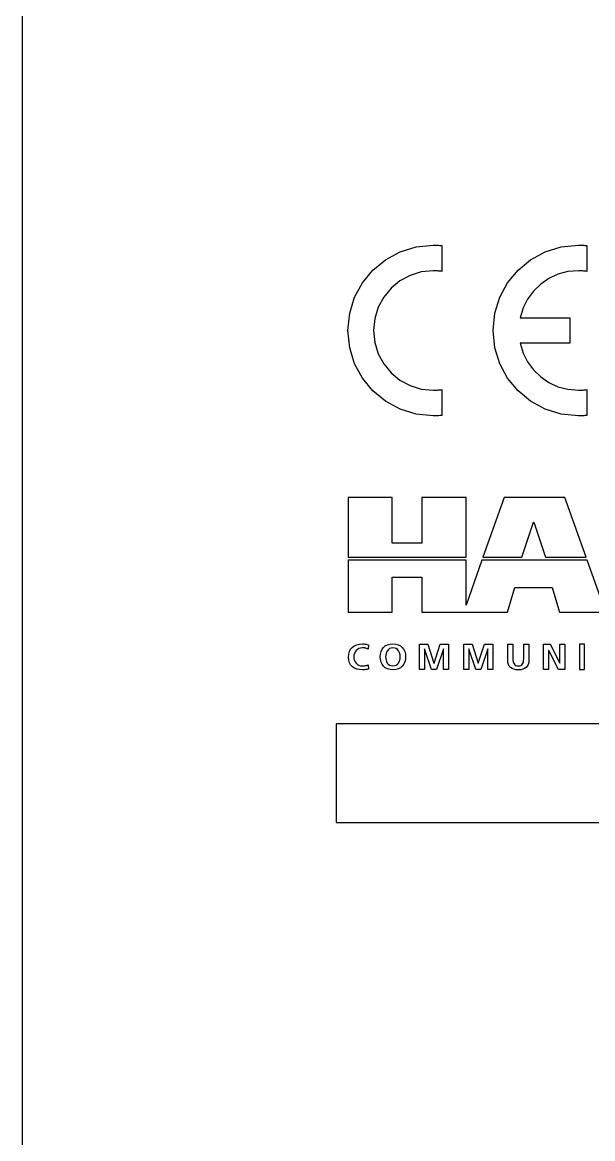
# Model space of a CAD drawing. Header units: metres. Extents: x 0 to 3575, y 0 to 842.
# Drawn here: x 0 to 103, y 420.9 to 622.5 of the extents above; entities that cross this region are included whole.
import ezdxf

# ---------------------------------------------------------------- set-up
doc = ezdxf.new("R2010")
doc.units = ezdxf.units.M
doc.layers.add('BORDER', color=2, linetype='Continuous')
doc.layers.add('SCHEMATICS', color=7, linetype='Continuous')

msp = doc.modelspace()

# ---------------------------------------------------------------- linework, layer by layer
at = {"layer": 'BORDER', "color": 2}
msp.add_lwpolyline([(0, 0), (595.28, 0), (595.28, 841.89), (0, 841.89), (0, 0)], dxfattribs=at)
at = {"layer": 'SCHEMATICS', "color": 7}
for p, q in [((75.77, 582.2), (75.77, 577.53)), ((101.98, 582.2), (101.98, 577.53)), ((89.9, 569.17), (98.9, 569.17)), ((98.9, 569.17), (98.9, 564.55)), ((98.9, 564.55), (89.9, 564.55)), ((75.77, 556.19), (75.77, 551.52)), ((101.98, 556.19), (101.98, 551.52)), ((66.83, 536.7), (58.85, 536.7)), ((58.85, 536.7), (58.85, 525.94)), ((66.83, 528.45), (66.83, 536.7)), ((80.15, 536.7), (72.17, 536.7)), ((72.17, 536.7), (72.17, 528.45)), ((80.15, 525.94), (80.15, 536.7)), ((87.01, 536.7), (83.21, 525.94)), ((98, 536.7), (87.01, 536.7)), ((101.86, 525.94), (98, 536.7)), ((90.2, 525.94), (92.34, 532.26)), ((92.34, 532.26), (92.4, 532.26)), ((92.4, 532.26), (94.51, 525.94)), ((72.17, 528.45), (66.83, 528.45)), ((58.85, 525.94), (80.15, 525.94)), ((80.15, 525.41), (58.85, 525.41)), ((58.85, 525.41), (58.85, 516)), ((83.02, 525.41), (80.15, 517.27)), ((80.15, 517.27), (80.15, 525.41)), ((102.05, 525.41), (83.02, 525.41)), ((83.21, 525.94), (90.2, 525.94)), ((94.51, 525.94), (101.86, 525.94)), ((104.7, 518), (102.05, 525.41)), ((66.83, 516), (66.83, 522.34)), ((66.83, 522.34), (72.17, 522.34)), ((72.17, 522.34), (72.17, 516)), ((87.66, 516), (88.94, 520.48)), ((88.94, 520.48), (95.68, 520.48)), ((95.68, 520.48), (97.05, 516)), ((58.85, 516), (66.83, 516)), ((72.17, 516), (79.71, 516)), ((79.71, 516), (80.15, 516)), ((80.15, 516), (87.66, 516)), ((97.05, 516), (104.7, 516)), ((62.52, 510.09), (62.46, 509.32)), ((71.75, 510.2), (73.25, 510.2)), ((71.75, 505.68), (71.75, 510.2)), ((73.25, 510.2), (74.36, 506.77)), ((74.38, 506.77), (75.49, 510.2)), ((75.49, 510.2), (76.99, 510.2)), ((76.99, 510.2), (76.99, 505.68)), ((79.73, 510.2), (81.23, 510.2)), ((79.73, 505.68), (79.73, 510.2)), ((81.23, 510.2), (82.35, 506.77)), ((82.36, 506.77), (83.47, 510.2)), ((83.47, 510.2), (84.97, 510.2)), ((84.97, 510.2), (84.97, 505.68)), ((87.68, 510.2), (88.62, 510.2)), ((87.68, 507.31), (87.68, 510.2)), ((88.62, 510.2), (88.62, 507.59)), ((90.56, 507.59), (90.56, 510.2)), ((90.56, 510.2), (91.5, 510.2)), ((91.5, 510.2), (91.5, 507.31)), ((94.17, 510.2), (95.32, 510.2)), ((94.17, 505.68), (94.17, 510.2)), ((95.32, 510.2), (97.1, 506.82)), ((97.11, 506.82), (97.11, 510.2)), ((97.11, 510.2), (98.01, 510.2)), ((98.01, 510.2), (98.01, 505.68)), ((101.56, 510.2), (100.63, 510.2)), ((100.63, 510.2), (100.63, 505.68)), ((101.56, 505.68), (101.56, 510.2)), ((72.66, 509.41), (72.65, 509.39)), ((72.65, 509.39), (72.65, 505.68)), ((73.92, 505.68), (72.66, 509.41)), ((76.08, 509.41), (74.82, 505.68)), ((76.09, 509.41), (76.08, 509.41)), ((76.09, 505.68), (76.09, 509.41)), ((80.65, 509.41), (80.63, 509.39)), ((80.63, 509.39), (80.63, 505.68)), ((81.9, 505.68), (80.65, 509.41)), ((84.06, 509.41), (82.8, 505.68)), ((84.07, 509.41), (84.06, 509.41)), ((84.07, 505.68), (84.07, 509.41)), ((95.08, 509.06), (95.06, 509.06)), ((95.06, 509.06), (95.06, 505.68)), ((96.86, 505.68), (95.08, 509.06)), ((62.49, 506.5), (62.53, 505.74)), ((74.36, 506.77), (74.38, 506.77)), ((82.35, 506.77), (82.36, 506.77)), ((97.1, 506.82), (97.11, 506.82)), ((72.65, 505.68), (71.75, 505.68)), ((74.82, 505.68), (73.92, 505.68)), ((76.99, 505.68), (76.09, 505.68)), ((80.63, 505.68), (79.73, 505.68)), ((82.8, 505.68), (81.9, 505.68)), ((84.97, 505.68), (84.07, 505.68)), ((95.06, 505.68), (94.17, 505.68)), ((98.01, 505.68), (96.86, 505.68)), ((100.63, 505.68), (101.56, 505.68))]:
    msp.add_line(p, q, dxfattribs=at)
for points in [[(58.82, 566.86), (59.13, 569.97), (60.03, 572.86), (61.45, 575.48), (63.33, 577.76), (65.61, 579.64), (68.23, 581.06), (71.13, 581.96), (74.23, 582.27)], [(74.23, 582.27), (74.43, 582.27), (74.62, 582.27), (74.81, 582.26), (75.01, 582.26), (75.2, 582.24), (75.39, 582.23), (75.58, 582.22), (75.77, 582.2)], [(85.02, 566.86), (85.34, 569.97), (86.23, 572.86), (87.66, 575.48), (89.54, 577.76), (91.82, 579.64), (94.44, 581.06), (97.33, 581.96), (100.44, 582.27)], [(100.44, 582.27), (100.63, 582.27), (100.83, 582.27), (101.02, 582.26), (101.22, 582.26), (101.41, 582.24), (101.6, 582.23), (101.79, 582.22), (101.98, 582.2)], [(74.23, 577.65), (72.06, 577.43), (70.03, 576.8), (68.2, 575.81), (66.6, 574.49), (65.28, 572.89), (64.29, 571.06), (63.66, 569.04), (63.44, 566.86)], [(75.77, 577.53), (75.58, 577.55), (75.39, 577.58), (75.2, 577.6), (75.01, 577.62), (74.82, 577.63), (74.62, 577.64), (74.43, 577.65), (74.23, 577.65)], [(100.44, 577.65), (98.55, 577.49), (96.76, 577.01), (95.12, 576.25), (93.63, 575.23), (92.34, 573.99), (91.27, 572.54), (90.45, 570.93), (89.9, 569.17)], [(101.98, 577.53), (101.79, 577.55), (101.6, 577.58), (101.41, 577.6), (101.22, 577.62), (101.03, 577.63), (100.83, 577.64), (100.64, 577.65), (100.44, 577.65)], [(74.23, 551.45), (71.13, 551.76), (68.23, 552.66), (65.61, 554.08), (63.33, 555.96), (61.45, 558.24), (60.03, 560.86), (59.13, 563.75), (58.82, 566.86)], [(63.44, 566.86), (63.66, 564.69), (64.29, 562.66), (65.28, 560.83), (66.6, 559.23), (68.2, 557.91), (70.03, 556.92), (72.06, 556.29), (74.23, 556.07)], [(100.44, 551.45), (97.33, 551.76), (94.44, 552.66), (91.82, 554.08), (89.54, 555.96), (87.66, 558.24), (86.23, 560.86), (85.34, 563.75), (85.02, 566.86)], [(89.9, 564.55), (90.45, 562.79), (91.27, 561.18), (92.34, 559.74), (93.63, 558.49), (95.12, 557.48), (96.76, 556.71), (98.55, 556.24), (100.44, 556.07)], [(74.23, 556.07), (74.43, 556.07), (74.62, 556.08), (74.82, 556.09), (75.01, 556.11), (75.2, 556.12), (75.39, 556.14), (75.58, 556.17), (75.77, 556.19)], [(100.44, 556.07), (100.64, 556.07), (100.83, 556.08), (101.03, 556.09), (101.22, 556.11), (101.41, 556.12), (101.6, 556.14), (101.79, 556.17), (101.98, 556.19)], [(75.77, 551.52), (75.58, 551.51), (75.39, 551.49), (75.2, 551.48), (75.01, 551.47), (74.81, 551.46), (74.62, 551.45), (74.43, 551.45), (74.23, 551.45)], [(101.98, 551.52), (101.79, 551.51), (101.6, 551.49), (101.41, 551.48), (101.22, 551.47), (101.02, 551.46), (100.83, 551.45), (100.63, 551.45), (100.44, 551.45)], [(58.9, 507.86), (58.95, 508.41), (59.08, 508.89), (59.29, 509.3), (59.59, 509.65), (59.96, 509.92), (60.4, 510.12), (60.9, 510.24), (61.47, 510.28)], [(61.47, 510.28), (61.59, 510.27), (61.71, 510.27), (61.85, 510.25), (61.98, 510.23), (62.12, 510.2), (62.26, 510.17), (62.39, 510.13), (62.52, 510.09)], [(64.65, 507.95), (64.69, 508.45), (64.8, 508.9), (64.99, 509.3), (65.24, 509.63), (65.57, 509.91), (65.96, 510.11), (66.42, 510.23), (66.94, 510.28)], [(66.94, 510.28), (67.46, 510.23), (67.92, 510.11), (68.31, 509.9), (68.64, 509.63), (68.9, 509.29), (69.08, 508.89), (69.2, 508.44), (69.23, 507.95)], [(61.45, 509.56), (61.1, 509.53), (60.79, 509.44), (60.53, 509.29), (60.3, 509.09), (60.12, 508.85), (59.99, 508.57), (59.91, 508.26), (59.88, 507.92)], [(59.88, 507.92), (59.91, 507.59), (59.99, 507.28), (60.12, 507.01), (60.3, 506.77), (60.53, 506.58), (60.8, 506.43), (61.11, 506.34), (61.47, 506.31)], [(62.46, 509.32), (62.33, 509.39), (62.2, 509.44), (62.07, 509.48), (61.94, 509.52), (61.82, 509.54), (61.7, 509.55), (61.57, 509.56), (61.45, 509.56)], [(66.94, 505.6), (66.42, 505.64), (65.95, 505.77), (65.56, 505.98), (65.24, 506.25), (64.98, 506.6), (64.8, 507), (64.69, 507.45), (64.65, 507.95)], [(66.94, 509.56), (66.62, 509.53), (66.35, 509.42), (66.12, 509.26), (65.94, 509.05), (65.8, 508.81), (65.71, 508.54), (65.65, 508.25), (65.63, 507.95)], [(65.63, 507.95), (65.65, 507.64), (65.7, 507.35), (65.79, 507.07), (65.93, 506.82), (66.11, 506.61), (66.34, 506.45), (66.61, 506.35), (66.94, 506.31)], [(68.26, 507.95), (68.24, 508.25), (68.18, 508.54), (68.09, 508.81), (67.95, 509.05), (67.77, 509.26), (67.54, 509.42), (67.27, 509.53), (66.94, 509.56)], [(66.94, 506.31), (67.28, 506.35), (67.55, 506.45), (67.78, 506.61), (67.96, 506.82), (68.09, 507.07), (68.19, 507.35), (68.24, 507.64), (68.26, 507.95)], [(69.23, 507.95), (69.2, 507.46), (69.08, 507.01), (68.9, 506.6), (68.64, 506.26), (68.32, 505.98), (67.93, 505.77), (67.47, 505.64), (66.94, 505.6)], [(61.47, 505.6), (60.92, 505.63), (60.43, 505.74), (59.99, 505.91), (59.62, 506.15), (59.31, 506.47), (59.09, 506.86), (58.95, 507.32), (58.9, 507.86)], [(61.47, 506.31), (61.61, 506.31), (61.75, 506.32), (61.89, 506.34), (62.03, 506.36), (62.17, 506.39), (62.29, 506.42), (62.4, 506.46), (62.49, 506.5)], [(89.59, 505.6), (89.17, 505.62), (88.79, 505.69), (88.46, 505.82), (88.19, 506), (87.97, 506.23), (87.81, 506.53), (87.72, 506.89), (87.68, 507.31)], [(88.62, 507.59), (88.63, 507.31), (88.67, 507.06), (88.74, 506.84), (88.84, 506.66), (88.97, 506.51), (89.14, 506.4), (89.34, 506.33), (89.59, 506.31)], [(89.59, 506.31), (89.84, 506.33), (90.05, 506.4), (90.21, 506.51), (90.35, 506.66), (90.44, 506.84), (90.51, 507.06), (90.55, 507.31), (90.56, 507.59)], [(91.5, 507.31), (91.47, 506.89), (91.37, 506.53), (91.21, 506.23), (91, 506), (90.72, 505.82), (90.4, 505.69), (90.02, 505.62), (89.59, 505.6)], [(62.53, 505.74), (62.4, 505.71), (62.27, 505.68), (62.14, 505.66), (62, 505.64), (61.87, 505.62), (61.73, 505.61), (61.6, 505.6), (61.47, 505.6)], [(56.69, 478), (566.93, 478), (566.93, 495.85), (56.69, 495.85), (56.69, 478)]]:
    msp.add_lwpolyline(points, dxfattribs=at)

doc.saveas('drawing.dxf')
